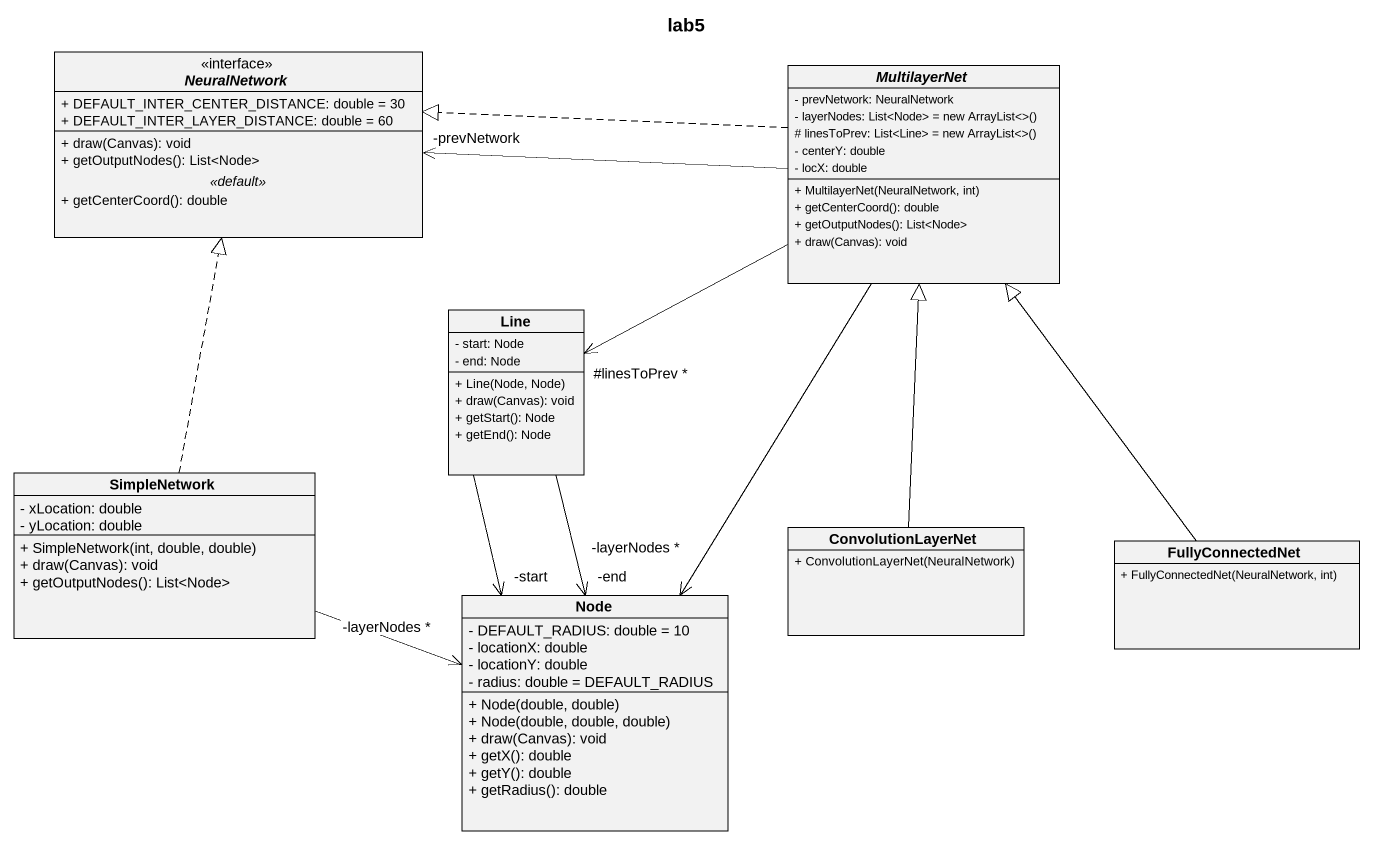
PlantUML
@startuml
title lab5
hide circle
hide empty members
skinparam classAttributeIconSize 0
interface NeuralNetwork <<interface>> {
  + DEFAULT_INTER_CENTER_DISTANCE: double = 30
  + DEFAULT_INTER_LAYER_DISTANCE: double = 60
  --
  + draw(Canvas): void
  + getOutputNodes(): List<Node>
  .. <<default>> ..
  + getCenterCoord(): double
}
abstract class MultilayerNet {
  - prevNetwork: NeuralNetwork
  {field} - layerNodes: List<Node> = new ArrayList<>()
  {field} # linesToPrev: List<Line> = new ArrayList<>()
  - centerY: double
  - locX: double
  + MultilayerNet(NeuralNetwork, int)
  + getCenterCoord(): double
  + getOutputNodes(): List<Node>
  + draw(Canvas): void
}
class Line {
  - start: Node
  - end: Node
  + Line(Node, Node)
  + draw(Canvas): void
  + getStart(): Node
  + getEnd(): Node
}
class SimpleNetwork {
  - xLocation: double
  - yLocation: double
  + SimpleNetwork(int, double, double)
  + draw(Canvas): void
  + getOutputNodes(): List<Node>
}
class ConvolutionLayerNet {
  + ConvolutionLayerNet(NeuralNetwork)
}
class FullyConnectedNet {
  + FullyConnectedNet(NeuralNetwork, int)
}
class "Node" as Node_ {
  - DEFAULT_RADIUS: double = 10
  - locationX: double
  - locationY: double
  - radius: double = DEFAULT_RADIUS
  + Node(double, double)
  + Node(double, double, double)
  + draw(Canvas): void
  + getX(): double
  + getY(): double
  + getRadius(): double
}
MultilayerNet -left-> "-prevNetwork" NeuralNetwork
MultilayerNet .left.|> NeuralNetwork
MultilayerNet -left-> "#linesToPrev *" Line
MultilayerNet --> "-layerNodes *" Node_
Line --> "-end" Node_
Line --> "-start" Node_
SimpleNetwork .up.|> NeuralNetwork
SimpleNetwork -right-> Node_ : -layerNodes *
ConvolutionLayerNet -up-|> MultilayerNet
FullyConnectedNet -up-|> MultilayerNet
@enduml
